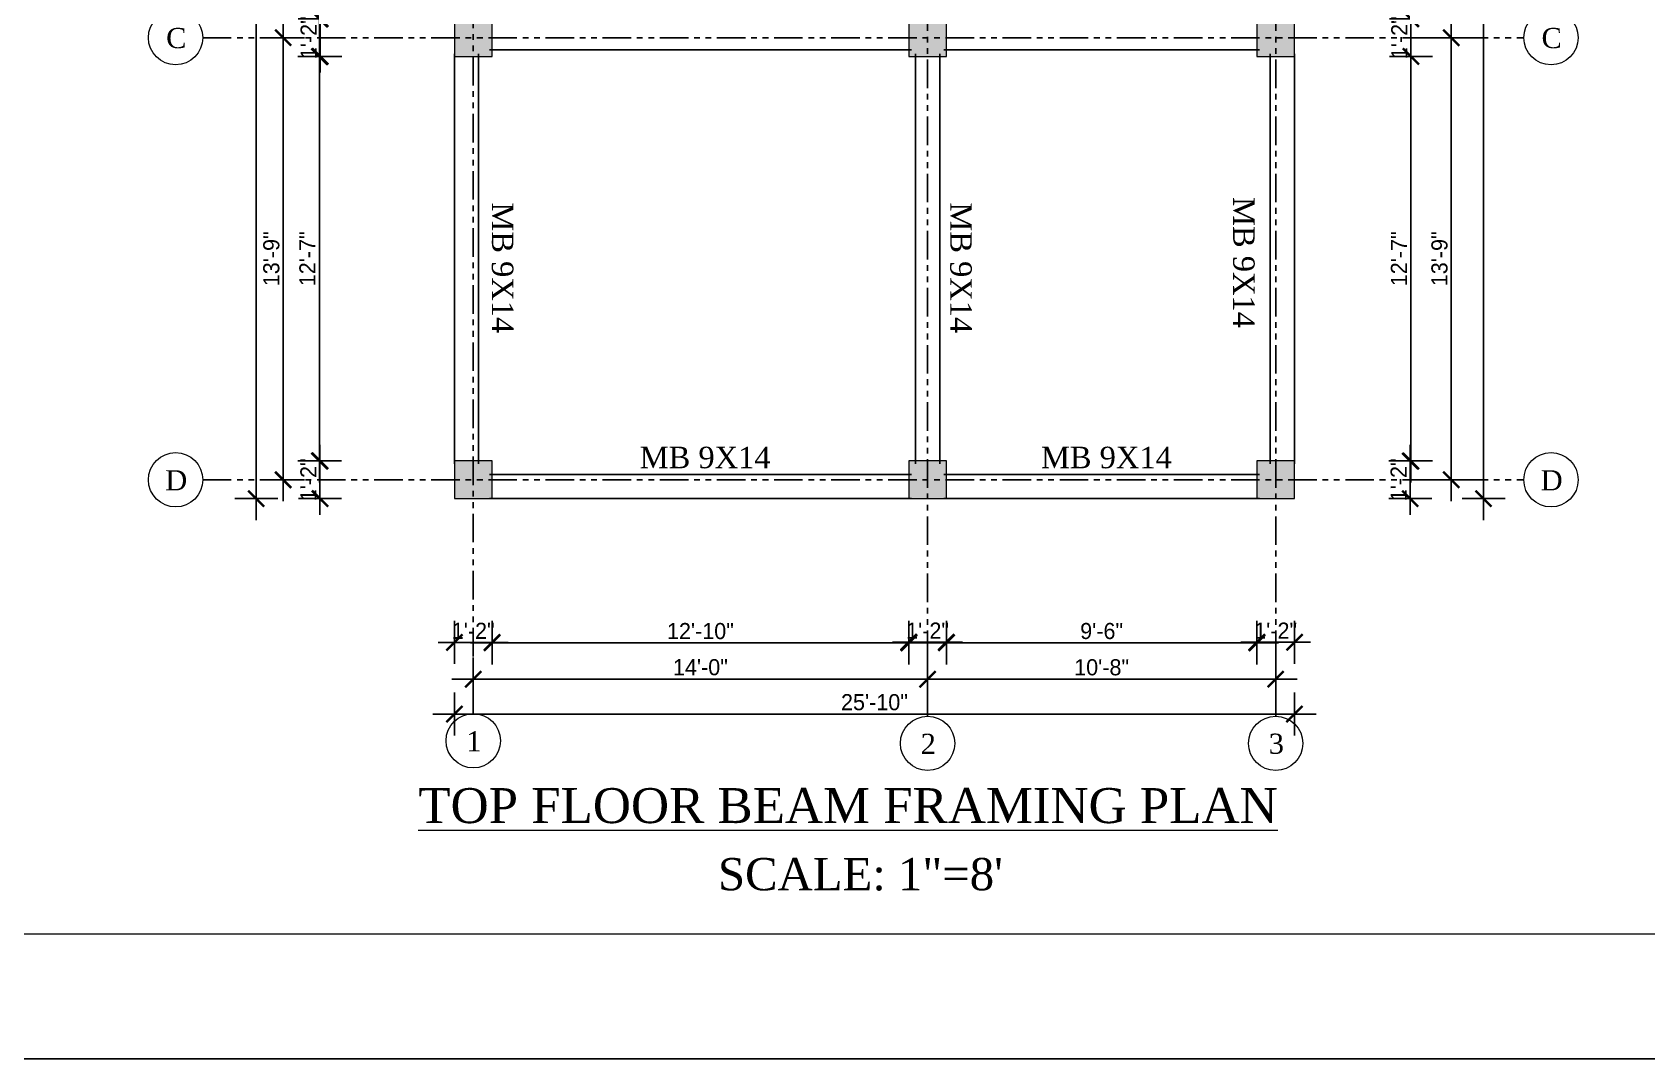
# Model space of a CAD drawing. Header units: inches. Extents: x -2812 to 9774, y -15726 to -746.
# Drawn here: x -2181 to -1580, y -9527 to -9146 of the extents above; entities that cross this region are included whole.
import ezdxf

# ---------------------------------------------------------------- set-up
doc = ezdxf.new("R2010")
doc.units = ezdxf.units.IN
doc.header["$LTSCALE"] = 17
doc.header["$MEASUREMENT"] = 0
doc.linetypes.add('PHANTOM2', pattern=[1.25, 0.625, -0.125, 0.125, -0.125, 0.125, -0.125])
for name, color, linetype, lineweight in [('15 TEXT', 7, 'Continuous', 15), ('25 BOT BAR', 12, 'Continuous', 25), ('column', 20, 'Continuous', 15), ('DOOR & WIN', 1, 'Continuous', 25), ('ELE1', 3, 'Continuous', 9), ('OUTLINE', 1, 'Continuous', 25), ('Profile ele', 4, 'Continuous', 25), ('TEXT', 231, 'Continuous', 20)]:
    doc.layers.add(name, color=color, linetype=linetype, lineweight=lineweight)
doc.layers.add('WINDOW', color=5, linetype='Continuous')
doc.styles.add('ARCHITECTURE', font='stylu.ttf')
doc.styles.add('ARIAL', font='arial.ttf')
doc.dimstyles.new('8 SCALE', dxfattribs={"dimscale": 0, "dimtxt": 6, "dimasz": 6, "dimexe": 8, "dimexo": 8, "dimgap": 1.25, "dimtad": 1, "dimdec": 0, "dimzin": 3, "dimdsep": 46, "dimlunit": 4, "dimtxsty": 'ARCHITECTURE', "dimblk": 'ARCHTICK', "dimcen": 8, "dimdle": 8, "dimclrd": 5, "dimclre": 5, "dimclrt": 7, "dimadec": 0, "dimazin": 0, "dimtfac": 0.75, "dimtdec": 0, "dimtix": 1, "dimtmove": 2, "dimatfit": 3, "dimldrblk": 'ARCHTICK', "dimfxl": 8, "dimfxlon": 1, "dimtolj": 1, "dimtzin": 0, "dimlwd": -1, "dimlwe": -1, "dimarcsym": 0})

# ---------------------------------------------------------------- blocks, each defined once
blk = doc.blocks.new('_ArchTick')
at = {"color": 0, "linetype": 'ByBlock', "const_width": 0.15}
blk.add_lwpolyline([(-0.5, -0.5), (0.5, 0.5)], dxfattribs=at)
blk = doc.blocks.new('*D1539')
at = {"layer": 'Defpoints', "color": 0, "transparency": 16777216}
for p in [(9725.41, -9181.81), (9725.41, -9332.32), (9768.71, -9332.32)]:
    blk.add_point(p, dxfattribs=at)
at = {"layer": 'OUTLINE', "color": 5, "transparency": 16777216}
for p, q in [((9768.71, -9173.81), (9768.71, -9340.32)), ((9760.71, -9181.81), (9776.71, -9181.81)), ((9760.71, -9332.32), (9776.71, -9332.32))]:
    blk.add_line(p, q, dxfattribs=at)
at = {"layer": 'OUTLINE', "color": 5, "transparency": 16777216, "xscale": 6, "yscale": 6, "zscale": 6}
for p, rotation in [((9768.71, -9181.81), 90), ((9768.71, -9332.32), 270)]:
    blk.add_blockref('_ArchTick', p, dxfattribs=dict(at, rotation=rotation))
at = {"layer": 'OUTLINE', "color": 7, "transparency": 16777216, "insert": (9764.25, -9257.07), "char_height": 6, "attachment_point": 5, "rotation": 90, "style": 'ARCHITECTURE'}
blk.add_mtext('\\A1;12\'-7"', dxfattribs=at)
blk = doc.blocks.new('*D1540')
at = {"layer": 'Defpoints', "color": 0, "transparency": 16777216}
for p in [(9725.41, -9332.32), (9725.41, -9346.32), (9768.45, -9346.32)]:
    blk.add_point(p, dxfattribs=at)
at = {"layer": 'OUTLINE', "color": 5, "transparency": 16777216}
for p, q in [((9768.45, -9332.32), (9768.45, -9326.32)), ((9760.45, -9332.32), (9776.45, -9332.32)), ((9768.45, -9332.32), (9768.45, -9346.32)), ((9760.45, -9346.32), (9776.45, -9346.32)), ((9768.45, -9346.32), (9768.45, -9352.32))]:
    blk.add_line(p, q, dxfattribs=at)
at = {"layer": 'OUTLINE', "color": 5, "transparency": 16777216, "xscale": 6, "yscale": 6, "zscale": 6}
for p, rotation in [((9768.45, -9332.32), 270), ((9768.45, -9346.32), 90)]:
    blk.add_blockref('_ArchTick', p, dxfattribs=dict(at, rotation=rotation))
at = {"layer": 'OUTLINE', "color": 7, "transparency": 16777216, "insert": (9764.14, -9339.32), "char_height": 6, "attachment_point": 5, "rotation": 90, "style": 'ARCHITECTURE'}
blk.add_mtext('\\A1;1\'-2"', dxfattribs=at)
blk = doc.blocks.new('*D1542')
at = {"layer": 'Defpoints', "color": 0, "transparency": 16777216}
for p in [(9724.41, -9046.32), (9724.41, -9174.81), (9783.72, -9174.81)]:
    blk.add_point(p, dxfattribs=at)
at = {"layer": 'OUTLINE', "color": 5, "transparency": 16777216}
for p, q in [((9783.72, -9038.32), (9783.72, -9182.81)), ((9775.72, -9046.32), (9791.72, -9046.32)), ((9775.72, -9174.81), (9791.72, -9174.81))]:
    blk.add_line(p, q, dxfattribs=at)
at = {"layer": 'OUTLINE', "color": 5, "transparency": 16777216, "xscale": 6, "yscale": 6, "zscale": 6}
for p, rotation in [((9783.72, -9046.32), 90), ((9783.72, -9174.81), 270)]:
    blk.add_blockref('_ArchTick', p, dxfattribs=dict(at, rotation=rotation))
at = {"layer": 'OUTLINE', "color": 7, "transparency": 16777216, "insert": (9779.35, -9110.57), "char_height": 6, "attachment_point": 5, "rotation": 90, "style": 'ARCHITECTURE'}
blk.add_mtext('\\A1;10\'-8"', dxfattribs=at)
blk = doc.blocks.new('*D1543')
at = {"layer": 'Defpoints', "color": 0, "transparency": 16777216}
for p in [(9724.41, -9174.81), (9724.41, -9339.32), (9783.72, -9339.32)]:
    blk.add_point(p, dxfattribs=at)
at = {"layer": 'OUTLINE', "color": 5, "transparency": 16777216}
for p, q in [((9783.72, -9166.81), (9783.72, -9347.32)), ((9775.72, -9174.81), (9791.72, -9174.81)), ((9775.72, -9339.32), (9791.72, -9339.32))]:
    blk.add_line(p, q, dxfattribs=at)
at = {"layer": 'OUTLINE', "color": 5, "transparency": 16777216, "xscale": 6, "yscale": 6, "zscale": 6}
for p, rotation in [((9783.72, -9174.81), 90), ((9783.72, -9339.32), 270)]:
    blk.add_blockref('_ArchTick', p, dxfattribs=dict(at, rotation=rotation))
at = {"layer": 'OUTLINE', "color": 7, "transparency": 16777216, "insert": (9779.36, -9257.07), "char_height": 6, "attachment_point": 5, "rotation": 90, "style": 'ARCHITECTURE'}
blk.add_mtext('\\A1;13\'-9"', dxfattribs=at)
blk = doc.blocks.new('*D1544')
at = {"layer": 'Defpoints', "color": 0, "transparency": 16777216}
for p in [(9725.41, -8884.32), (9795.72, -8884.32), (9725.41, -9346.32)]:
    blk.add_point(p, dxfattribs=at)
at = {"layer": 'OUTLINE', "color": 5, "transparency": 16777216}
for p, q in [((9795.72, -9354.32), (9795.72, -8876.32)), ((9787.72, -8884.32), (9803.72, -8884.32)), ((9787.72, -9346.32), (9803.72, -9346.32))]:
    blk.add_line(p, q, dxfattribs=at)
at = {"layer": 'OUTLINE', "color": 5, "transparency": 16777216, "xscale": 6, "yscale": 6, "zscale": 6}
for p, rotation in [((9795.72, -8884.32), 90), ((9795.72, -9346.32), 270)]:
    blk.add_blockref('_ArchTick', p, dxfattribs=dict(at, rotation=rotation))
at = {"layer": 'OUTLINE', "color": 7, "transparency": 16777216, "insert": (9791.34, -9115.32), "char_height": 6, "attachment_point": 5, "rotation": 90, "style": 'ARCHITECTURE'}
blk.add_mtext('\\A1;38\'-4"', dxfattribs=at)
blk = doc.blocks.new('*D1545')
at = {"layer": 'Defpoints', "color": 0, "transparency": 16777216}
for p in [(9595.94, -9346.32), (9711.41, -9346.32), (9711.41, -9399.99)]:
    blk.add_point(p, dxfattribs=at)
at = {"layer": 'OUTLINE', "color": 5, "transparency": 16777216}
for p, q in [((9595.94, -9391.99), (9595.94, -9407.99)), ((9711.41, -9391.99), (9711.41, -9407.99)), ((9587.94, -9399.99), (9719.41, -9399.99))]:
    blk.add_line(p, q, dxfattribs=at)
at = {"layer": 'OUTLINE', "color": 5, "transparency": 16777216, "xscale": 6, "yscale": 6, "zscale": 6, "rotation": 180}
blk.add_blockref('_ArchTick', (9595.94, -9399.99), dxfattribs=at)
at = {"layer": 'OUTLINE', "color": 5, "transparency": 16777216, "xscale": 6, "yscale": 6, "zscale": 6}
blk.add_blockref('_ArchTick', (9711.41, -9399.99), dxfattribs=at)
at = {"layer": 'OUTLINE', "color": 7, "transparency": 16777216, "insert": (9653.68, -9395.62), "char_height": 6, "attachment_point": 5, "style": 'ARCHITECTURE'}
blk.add_mtext('\\A1;9\'-6"', dxfattribs=at)
blk = doc.blocks.new('*D1546')
at = {"layer": 'Defpoints', "color": 0, "transparency": 16777216}
for p in [(9711.41, -9346.32), (9725.41, -9346.32), (9725.41, -9399.76)]:
    blk.add_point(p, dxfattribs=at)
at = {"layer": 'OUTLINE', "color": 5, "transparency": 16777216}
for p, q in [((9711.41, -9391.76), (9711.41, -9407.76)), ((9725.41, -9391.76), (9725.41, -9407.76)), ((9711.41, -9399.76), (9705.41, -9399.76)), ((9711.41, -9399.76), (9725.41, -9399.76)), ((9725.41, -9399.76), (9731.41, -9399.76))]:
    blk.add_line(p, q, dxfattribs=at)
at = {"layer": 'OUTLINE', "color": 5, "transparency": 16777216, "xscale": 6, "yscale": 6, "zscale": 6}
blk.add_blockref('_ArchTick', (9711.41, -9399.76), dxfattribs=at)
at = {"layer": 'OUTLINE', "color": 5, "transparency": 16777216, "xscale": 6, "yscale": 6, "zscale": 6, "rotation": 180}
blk.add_blockref('_ArchTick', (9725.41, -9399.76), dxfattribs=at)
at = {"layer": 'OUTLINE', "color": 7, "transparency": 16777216, "insert": (9718.41, -9395.45), "char_height": 6, "attachment_point": 5, "style": 'ARCHITECTURE'}
blk.add_mtext('\\A1;1\'-2"', dxfattribs=at)
blk = doc.blocks.new('*D1547')
at = {"layer": 'Defpoints', "color": 0, "transparency": 16777216}
for p in [(9419.94, -9345.32), (9588.94, -9345.32), (9588.94, -9413.5)]:
    blk.add_point(p, dxfattribs=at)
at = {"layer": 'OUTLINE', "color": 5, "transparency": 16777216}
for p, q in [((9419.94, -9405.5), (9419.94, -9421.5)), ((9588.94, -9405.5), (9588.94, -9421.5)), ((9411.94, -9413.5), (9596.94, -9413.5))]:
    blk.add_line(p, q, dxfattribs=at)
at = {"layer": 'OUTLINE', "color": 5, "transparency": 16777216, "xscale": 6, "yscale": 6, "zscale": 6, "rotation": 180}
blk.add_blockref('_ArchTick', (9419.94, -9413.5), dxfattribs=at)
at = {"layer": 'OUTLINE', "color": 5, "transparency": 16777216, "xscale": 6, "yscale": 6, "zscale": 6}
blk.add_blockref('_ArchTick', (9588.94, -9413.5), dxfattribs=at)
at = {"layer": 'OUTLINE', "color": 7, "transparency": 16777216, "insert": (9504.44, -9409.09), "char_height": 6, "attachment_point": 5, "style": 'ARCHITECTURE'}
blk.add_mtext('\\A1;14\'-0"', dxfattribs=at)
blk = doc.blocks.new('*D1548')
at = {"layer": 'Defpoints', "color": 0, "transparency": 16777216}
for p in [(9588.94, -9345.32), (9718.41, -9345.32), (9718.41, -9413.5)]:
    blk.add_point(p, dxfattribs=at)
at = {"layer": 'OUTLINE', "color": 5, "transparency": 16777216}
for p, q in [((9588.94, -9405.5), (9588.94, -9421.5)), ((9718.41, -9405.5), (9718.41, -9421.5)), ((9580.94, -9413.5), (9726.41, -9413.5))]:
    blk.add_line(p, q, dxfattribs=at)
at = {"layer": 'OUTLINE', "color": 5, "transparency": 16777216, "xscale": 6, "yscale": 6, "zscale": 6, "rotation": 180}
blk.add_blockref('_ArchTick', (9588.94, -9413.5), dxfattribs=at)
at = {"layer": 'OUTLINE', "color": 5, "transparency": 16777216, "xscale": 6, "yscale": 6, "zscale": 6}
blk.add_blockref('_ArchTick', (9718.41, -9413.5), dxfattribs=at)
at = {"layer": 'OUTLINE', "color": 7, "transparency": 16777216, "insert": (9653.68, -9409.12), "char_height": 6, "attachment_point": 5, "style": 'ARCHITECTURE'}
blk.add_mtext('\\A1;10\'-8"', dxfattribs=at)
blk = doc.blocks.new('*D1549')
at = {"layer": 'Defpoints', "color": 0, "transparency": 16777216}
for p in [(9412.94, -9346.32), (9725.41, -9346.32), (9725.41, -9426.5)]:
    blk.add_point(p, dxfattribs=at)
at = {"layer": 'OUTLINE', "color": 5, "transparency": 16777216}
for p, q in [((9412.94, -9418.5), (9412.94, -9434.5)), ((9725.41, -9418.5), (9725.41, -9434.5)), ((9404.94, -9426.5), (9733.41, -9426.5))]:
    blk.add_line(p, q, dxfattribs=at)
at = {"layer": 'OUTLINE', "color": 5, "transparency": 16777216, "xscale": 6, "yscale": 6, "zscale": 6, "rotation": 180}
blk.add_blockref('_ArchTick', (9412.94, -9426.5), dxfattribs=at)
at = {"layer": 'OUTLINE', "color": 5, "transparency": 16777216, "xscale": 6, "yscale": 6, "zscale": 6}
blk.add_blockref('_ArchTick', (9725.41, -9426.5), dxfattribs=at)
at = {"layer": 'OUTLINE', "color": 7, "transparency": 16777216, "insert": (9569.18, -9422.1), "char_height": 6, "attachment_point": 5, "style": 'ARCHITECTURE'}
blk.add_mtext('\\A1;25\'-10"', dxfattribs=at)
blk = doc.blocks.new('*D1550')
at = {"layer": 'Defpoints', "color": 0, "transparency": 16777216}
for p in [(9725.41, -9053.32), (9768.7, -9053.32), (9725.41, -9167.81)]:
    blk.add_point(p, dxfattribs=at)
at = {"layer": 'OUTLINE', "color": 5, "transparency": 16777216}
for p, q in [((9768.7, -9175.81), (9768.7, -9045.32)), ((9760.7, -9053.32), (9776.7, -9053.32)), ((9760.7, -9167.81), (9776.7, -9167.81))]:
    blk.add_line(p, q, dxfattribs=at)
at = {"layer": 'OUTLINE', "color": 5, "transparency": 16777216, "xscale": 6, "yscale": 6, "zscale": 6}
for p, rotation in [((9768.7, -9053.32), 90), ((9768.7, -9167.81), 270)]:
    blk.add_blockref('_ArchTick', p, dxfattribs=dict(at, rotation=rotation))
at = {"layer": 'OUTLINE', "color": 7, "transparency": 16777216, "insert": (9764.34, -9110.57), "char_height": 6, "attachment_point": 5, "rotation": 90, "style": 'ARCHITECTURE'}
blk.add_mtext('\\A1;9\'-6"', dxfattribs=at)
blk = doc.blocks.new('*D1551')
at = {"layer": 'Defpoints', "color": 0, "transparency": 16777216}
for p in [(9362.94, -9332.32), (9412.94, -9332.32), (9412.94, -9346.32)]:
    blk.add_point(p, dxfattribs=at)
at = {"layer": 'OUTLINE', "color": 5, "transparency": 16777216}
for p, q in [((9362.94, -9332.32), (9362.94, -9326.32)), ((9370.94, -9332.32), (9354.94, -9332.32)), ((9362.94, -9346.32), (9362.94, -9332.32)), ((9370.94, -9346.32), (9354.94, -9346.32)), ((9362.94, -9346.32), (9362.94, -9352.32))]:
    blk.add_line(p, q, dxfattribs=at)
at = {"layer": 'OUTLINE', "color": 5, "transparency": 16777216, "xscale": 6, "yscale": 6, "zscale": 6}
for p, rotation in [((9362.94, -9332.32), 270), ((9362.94, -9346.32), 90)]:
    blk.add_blockref('_ArchTick', p, dxfattribs=dict(at, rotation=rotation))
at = {"layer": 'OUTLINE', "color": 7, "transparency": 16777216, "insert": (9358.63, -9339.32), "char_height": 6, "attachment_point": 5, "rotation": 90, "style": 'ARCHITECTURE'}
blk.add_mtext('\\A1;1\'-2"', dxfattribs=at)
blk = doc.blocks.new('*D1555')
at = {"layer": 'Defpoints', "color": 0, "transparency": 16777216}
for p in [(9412.94, -9053.32), (9362.73, -9167.81), (9412.94, -9167.81)]:
    blk.add_point(p, dxfattribs=at)
at = {"layer": 'OUTLINE', "color": 5, "transparency": 16777216}
for p, q in [((9362.73, -9045.32), (9362.73, -9175.81)), ((9370.73, -9053.32), (9354.73, -9053.32)), ((9370.73, -9167.81), (9354.73, -9167.81))]:
    blk.add_line(p, q, dxfattribs=at)
at = {"layer": 'OUTLINE', "color": 5, "transparency": 16777216, "xscale": 6, "yscale": 6, "zscale": 6}
for p, rotation in [((9362.73, -9053.32), 90), ((9362.73, -9167.81), 270)]:
    blk.add_blockref('_ArchTick', p, dxfattribs=dict(at, rotation=rotation))
at = {"layer": 'OUTLINE', "color": 7, "transparency": 16777216, "insert": (9358.37, -9110.57), "char_height": 6, "attachment_point": 5, "rotation": 90, "style": 'ARCHITECTURE'}
blk.add_mtext('\\A1;9\'-6"', dxfattribs=at)
blk = doc.blocks.new('*D1556')
at = {"layer": 'Defpoints', "color": 0, "transparency": 16777216}
for p in [(9412.94, -9167.81), (9363.02, -9181.81), (9412.94, -9181.81)]:
    blk.add_point(p, dxfattribs=at)
at = {"layer": 'OUTLINE', "color": 5, "transparency": 16777216}
for p, q in [((9363.02, -9167.81), (9363.02, -9161.81)), ((9371.02, -9167.81), (9355.02, -9167.81)), ((9363.02, -9167.81), (9363.02, -9181.81)), ((9371.02, -9181.81), (9355.02, -9181.81)), ((9363.02, -9181.81), (9363.02, -9187.81))]:
    blk.add_line(p, q, dxfattribs=at)
at = {"layer": 'OUTLINE', "color": 5, "transparency": 16777216, "xscale": 6, "yscale": 6, "zscale": 6}
for p, rotation in [((9363.02, -9167.81), 270), ((9363.02, -9181.81), 90)]:
    blk.add_blockref('_ArchTick', p, dxfattribs=dict(at, rotation=rotation))
at = {"layer": 'OUTLINE', "color": 7, "transparency": 16777216, "insert": (9358.71, -9174.81), "char_height": 6, "attachment_point": 5, "rotation": 90, "style": 'ARCHITECTURE'}
blk.add_mtext('\\A1;1\'-2"', dxfattribs=at)
blk = doc.blocks.new('*D1557')
at = {"layer": 'Defpoints', "color": 0, "transparency": 16777216}
for p in [(9412.94, -9181.81), (9362.73, -9332.32), (9412.94, -9332.32)]:
    blk.add_point(p, dxfattribs=at)
at = {"layer": 'OUTLINE', "color": 5, "transparency": 16777216}
for p, q in [((9362.73, -9173.81), (9362.73, -9340.32)), ((9370.73, -9181.81), (9354.73, -9181.81)), ((9370.73, -9332.32), (9354.73, -9332.32))]:
    blk.add_line(p, q, dxfattribs=at)
at = {"layer": 'OUTLINE', "color": 5, "transparency": 16777216, "xscale": 6, "yscale": 6, "zscale": 6}
for p, rotation in [((9362.73, -9181.81), 90), ((9362.73, -9332.32), 270)]:
    blk.add_blockref('_ArchTick', p, dxfattribs=dict(at, rotation=rotation))
at = {"layer": 'OUTLINE', "color": 7, "transparency": 16777216, "insert": (9358.26, -9257.07), "char_height": 6, "attachment_point": 5, "rotation": 90, "style": 'ARCHITECTURE'}
blk.add_mtext('\\A1;12\'-7"', dxfattribs=at)
blk = doc.blocks.new('*D1559')
at = {"layer": 'Defpoints', "color": 0, "transparency": 16777216}
for p in [(9413.94, -9046.32), (9349.22, -9174.81), (9413.94, -9174.81)]:
    blk.add_point(p, dxfattribs=at)
at = {"layer": 'OUTLINE', "color": 5, "transparency": 16777216}
for p, q in [((9349.22, -9038.32), (9349.22, -9182.81)), ((9357.22, -9046.32), (9341.22, -9046.32)), ((9357.22, -9174.81), (9341.22, -9174.81))]:
    blk.add_line(p, q, dxfattribs=at)
at = {"layer": 'OUTLINE', "color": 5, "transparency": 16777216, "xscale": 6, "yscale": 6, "zscale": 6}
for p, rotation in [((9349.22, -9046.32), 90), ((9349.22, -9174.81), 270)]:
    blk.add_blockref('_ArchTick', p, dxfattribs=dict(at, rotation=rotation))
at = {"layer": 'OUTLINE', "color": 7, "transparency": 16777216, "insert": (9344.85, -9110.57), "char_height": 6, "attachment_point": 5, "rotation": 90, "style": 'ARCHITECTURE'}
blk.add_mtext('\\A1;10\'-8"', dxfattribs=at)
blk = doc.blocks.new('*D1560')
at = {"layer": 'Defpoints', "color": 0, "transparency": 16777216}
for p in [(9413.94, -9174.81), (9349.22, -9339.32), (9413.94, -9339.32)]:
    blk.add_point(p, dxfattribs=at)
at = {"layer": 'OUTLINE', "color": 5, "transparency": 16777216}
for p, q in [((9349.22, -9166.81), (9349.22, -9347.32)), ((9357.22, -9174.81), (9341.22, -9174.81)), ((9357.22, -9339.32), (9341.22, -9339.32))]:
    blk.add_line(p, q, dxfattribs=at)
at = {"layer": 'OUTLINE', "color": 5, "transparency": 16777216, "xscale": 6, "yscale": 6, "zscale": 6}
for p, rotation in [((9349.22, -9174.81), 90), ((9349.22, -9339.32), 270)]:
    blk.add_blockref('_ArchTick', p, dxfattribs=dict(at, rotation=rotation))
at = {"layer": 'OUTLINE', "color": 7, "transparency": 16777216, "insert": (9344.86, -9257.07), "char_height": 6, "attachment_point": 5, "rotation": 90, "style": 'ARCHITECTURE'}
blk.add_mtext('\\A1;13\'-9"', dxfattribs=at)
blk = doc.blocks.new('*D1561')
at = {"layer": 'Defpoints', "color": 0, "transparency": 16777216}
for p in [(9339.22, -8884.32), (9412.94, -8884.32), (9412.94, -9346.32)]:
    blk.add_point(p, dxfattribs=at)
at = {"layer": 'OUTLINE', "color": 5, "transparency": 16777216}
for p, q in [((9339.22, -9354.32), (9339.22, -8876.32)), ((9347.22, -8884.32), (9331.22, -8884.32)), ((9347.22, -9346.32), (9331.22, -9346.32))]:
    blk.add_line(p, q, dxfattribs=at)
at = {"layer": 'OUTLINE', "color": 5, "transparency": 16777216, "xscale": 6, "yscale": 6, "zscale": 6}
for p, rotation in [((9339.22, -8884.32), 90), ((9339.22, -9346.32), 270)]:
    blk.add_blockref('_ArchTick', p, dxfattribs=dict(at, rotation=rotation))
at = {"layer": 'OUTLINE', "color": 7, "transparency": 16777216, "insert": (9334.84, -9115.32), "char_height": 6, "attachment_point": 5, "rotation": 90, "style": 'ARCHITECTURE'}
blk.add_mtext('\\A1;38\'-4"', dxfattribs=at)
blk = doc.blocks.new('*D1562')
at = {"layer": 'Defpoints', "color": 0, "transparency": 16777216}
for p in [(9581.94, -9346.32), (9595.94, -9346.32), (9595.94, -9399.76)]:
    blk.add_point(p, dxfattribs=at)
at = {"layer": 'OUTLINE', "color": 5, "transparency": 16777216}
for p, q in [((9581.94, -9391.76), (9581.94, -9407.76)), ((9595.94, -9391.76), (9595.94, -9407.76)), ((9581.94, -9399.76), (9575.94, -9399.76)), ((9581.94, -9399.76), (9595.94, -9399.76)), ((9595.94, -9399.76), (9601.94, -9399.76))]:
    blk.add_line(p, q, dxfattribs=at)
at = {"layer": 'OUTLINE', "color": 5, "transparency": 16777216, "xscale": 6, "yscale": 6, "zscale": 6}
blk.add_blockref('_ArchTick', (9581.94, -9399.76), dxfattribs=at)
at = {"layer": 'OUTLINE', "color": 5, "transparency": 16777216, "xscale": 6, "yscale": 6, "zscale": 6, "rotation": 180}
blk.add_blockref('_ArchTick', (9595.94, -9399.76), dxfattribs=at)
at = {"layer": 'OUTLINE', "color": 7, "transparency": 16777216, "insert": (9588.94, -9395.45), "char_height": 6, "attachment_point": 5, "style": 'ARCHITECTURE'}
blk.add_mtext('\\A1;1\'-2"', dxfattribs=at)
blk = doc.blocks.new('*D1563')
at = {"layer": 'Defpoints', "color": 0, "transparency": 16777216}
for p in [(9426.94, -9346.32), (9581.94, -9346.32), (9426.94, -9400)]:
    blk.add_point(p, dxfattribs=at)
at = {"layer": 'OUTLINE', "color": 5, "transparency": 16777216}
for p, q in [((9426.94, -9392), (9426.94, -9408)), ((9581.94, -9392), (9581.94, -9408)), ((9589.94, -9400), (9418.94, -9400))]:
    blk.add_line(p, q, dxfattribs=at)
at = {"layer": 'OUTLINE', "color": 5, "transparency": 16777216, "xscale": 6, "yscale": 6, "zscale": 6, "rotation": 180}
blk.add_blockref('_ArchTick', (9426.94, -9400), dxfattribs=at)
at = {"layer": 'OUTLINE', "color": 5, "transparency": 16777216, "xscale": 6, "yscale": 6, "zscale": 6}
blk.add_blockref('_ArchTick', (9581.94, -9400), dxfattribs=at)
at = {"layer": 'OUTLINE', "color": 7, "transparency": 16777216, "insert": (9504.44, -9395.64), "char_height": 6, "attachment_point": 5, "style": 'ARCHITECTURE'}
blk.add_mtext('\\A1;12\'-10"', dxfattribs=at)
blk = doc.blocks.new('*D1564')
at = {"layer": 'Defpoints', "color": 0, "transparency": 16777216}
for p in [(9412.94, -9346.32), (9426.94, -9346.32), (9412.94, -9399.82)]:
    blk.add_point(p, dxfattribs=at)
at = {"layer": 'OUTLINE', "color": 5, "transparency": 16777216}
for p, q in [((9412.94, -9391.82), (9412.94, -9407.82)), ((9426.94, -9391.82), (9426.94, -9407.82)), ((9412.94, -9399.82), (9406.94, -9399.82)), ((9426.94, -9399.82), (9412.94, -9399.82)), ((9426.94, -9399.82), (9432.94, -9399.82))]:
    blk.add_line(p, q, dxfattribs=at)
at = {"layer": 'OUTLINE', "color": 5, "transparency": 16777216, "xscale": 6, "yscale": 6, "zscale": 6}
blk.add_blockref('_ArchTick', (9412.94, -9399.82), dxfattribs=at)
at = {"layer": 'OUTLINE', "color": 5, "transparency": 16777216, "xscale": 6, "yscale": 6, "zscale": 6, "rotation": 180}
blk.add_blockref('_ArchTick', (9426.94, -9399.82), dxfattribs=at)
at = {"layer": 'OUTLINE', "color": 7, "transparency": 16777216, "insert": (9419.94, -9395.51), "char_height": 6, "attachment_point": 5, "style": 'ARCHITECTURE'}
blk.add_mtext('\\A1;1\'-2"', dxfattribs=at)
blk = doc.blocks.new('*D1565')
at = {"layer": 'Defpoints', "color": 0, "transparency": 16777216}
for p in [(9725.41, -9167.81), (9725.41, -9181.81), (9768.71, -9181.81)]:
    blk.add_point(p, dxfattribs=at)
at = {"layer": 'OUTLINE', "color": 5, "transparency": 16777216}
for p, q in [((9768.71, -9167.81), (9768.71, -9161.81)), ((9760.71, -9167.81), (9776.71, -9167.81)), ((9768.71, -9167.81), (9768.71, -9181.81)), ((9760.71, -9181.81), (9776.71, -9181.81)), ((9768.71, -9181.81), (9768.71, -9187.81))]:
    blk.add_line(p, q, dxfattribs=at)
at = {"layer": 'OUTLINE', "color": 5, "transparency": 16777216, "xscale": 6, "yscale": 6, "zscale": 6}
for p, rotation in [((9768.71, -9167.81), 270), ((9768.71, -9181.81), 90)]:
    blk.add_blockref('_ArchTick', p, dxfattribs=dict(at, rotation=rotation))
at = {"layer": 'OUTLINE', "color": 7, "transparency": 16777216, "insert": (9764.4, -9174.81), "char_height": 6, "attachment_point": 5, "rotation": 90, "style": 'ARCHITECTURE'}
blk.add_mtext('\\A1;1\'-2"', dxfattribs=at)
blk = doc.blocks.new('B4')
at = {"layer": 'column'}
h = blk.add_hatch(color=256, dxfattribs=at)
h.dxf.hatch_style = 1
h.paths.add_polyline_path([(9426.94, -9167.81), (9412.94, -9167.81), (9412.94, -9181.81), (9426.94, -9181.81)])
h = blk.add_hatch(color=256, dxfattribs=at)
h.dxf.hatch_style = 1
h.paths.add_polyline_path([(9595.94, -9167.81), (9581.94, -9167.81), (9581.94, -9181.81), (9595.94, -9181.81)])
h = blk.add_hatch(color=256, dxfattribs=at)
h.dxf.hatch_style = 1
h.paths.add_polyline_path([(9725.41, -9167.81), (9711.41, -9167.81), (9711.41, -9181.81), (9725.41, -9181.81)])
h = blk.add_hatch(color=256, dxfattribs=at)
h.dxf.hatch_style = 1
h.paths.add_polyline_path([(9426.94, -9332.32), (9412.94, -9332.32), (9412.94, -9346.32), (9426.94, -9346.32)])
h = blk.add_hatch(color=256, dxfattribs=at)
h.dxf.hatch_style = 1
h.paths.add_polyline_path([(9595.94, -9332.32), (9581.94, -9332.32), (9581.94, -9346.32), (9595.94, -9346.32)])
h = blk.add_hatch(color=256, dxfattribs=at)
h.dxf.hatch_style = 1
h.paths.add_polyline_path([(9725.41, -9332.32), (9711.41, -9332.32), (9711.41, -9346.32), (9725.41, -9346.32)])
for points in [[(9412.94, -9181.81), (9426.94, -9181.81), (9426.94, -9167.81), (9412.94, -9167.81)], [(9581.94, -9181.81), (9595.94, -9181.81), (9595.94, -9167.81), (9581.94, -9167.81)], [(9711.41, -9181.81), (9725.41, -9181.81), (9725.41, -9167.81), (9711.41, -9167.81)], [(9412.94, -9346.32), (9426.94, -9346.32), (9426.94, -9332.32), (9412.94, -9332.32)], [(9581.94, -9346.32), (9595.94, -9346.32), (9595.94, -9332.32), (9581.94, -9332.32)], [(9711.41, -9346.32), (9725.41, -9346.32), (9725.41, -9332.32), (9711.41, -9332.32)]]:
    blk.add_lwpolyline(points, close=True, dxfattribs=at)
at = {"layer": 'DOOR & WIN', "color": 6, "linetype": 'PHANTOM2'}
for p, q in [((9419.94, -9426.32), (9419.94, -8816.32)), ((9588.94, -9427.3), (9588.94, -8816.32)), ((9718.41, -9427.3), (9718.41, -8816.32)), ((9319.33, -9174.81), (9810.72, -9174.81)), ((9319.33, -9339.32), (9810.72, -9339.32))]:
    blk.add_line(p, q, dxfattribs=at)
at = {"layer": 'Profile ele'}
for p, q in [((9412.94, -9180.81), (9412.94, -9333.32)), ((9421.94, -9180.81), (9421.94, -9219.32)), ((9425.94, -9179.31), (9537.94, -9179.31)), ((9537.94, -9179.31), (9582.94, -9179.31)), ((9584.44, -9180.81), (9584.44, -9333.32)), ((9593.44, -9180.81), (9593.44, -9333.32)), ((9594.94, -9179.31), (9712.41, -9179.31)), ((9716.41, -9333.32), (9716.41, -9180.81)), ((9725.41, -9333.32), (9725.41, -9180.81)), ((9421.94, -9219.32), (9421.94, -9333.32)), ((9425.94, -9337.32), (9537.94, -9337.32)), ((9537.94, -9337.32), (9582.94, -9337.32)), ((9594.94, -9337.32), (9712.41, -9337.32)), ((9425.94, -9346.32), (9582.94, -9346.32)), ((9594.94, -9346.32), (9685.41, -9346.32)), ((9685.41, -9346.32), (9712.41, -9346.32))]:
    blk.add_line(p, q, dxfattribs=at)
at = {"layer": 'WINDOW', "linetype": 'Continuous', "lineweight": 5, "ltscale": 0.5}
for centre in [(9309.23, -9174.81), (9820.82, -9174.81), (9309.23, -9339.32), (9820.82, -9339.32), (9419.94, -9436.43), (9588.94, -9437.4), (9718.41, -9437.4)]:
    blk.add_circle(centre, 10.1, dxfattribs=at)
at = {"layer": '15 TEXT', "color": 3, "lineweight": 60, "char_height": 8, "width": 383.5653, "attachment_point": 7, "rotation": 270, "style": 'ARIAL'}
for insert in [(9702.48, -9234.14), (9426.76, -9236.11), (9597.26, -9236.11)]:
    blk.add_mtext('{\\fTimes New Roman|b0|i0|c0|p18;MB 9X14}', dxfattribs=dict(at, insert=insert))
at = {"layer": '15 TEXT', "color": 3, "lineweight": 60, "char_height": 8, "width": 383.5653, "attachment_point": 7, "style": 'ARIAL'}
for insert in [(9481.87, -9335.12), (9631.11, -9335.12)]:
    blk.add_mtext('{\\fTimes New Roman|b0|i0|c0|p18;MB 9X14}', dxfattribs=dict(at, insert=insert))
at = {"layer": '15 TEXT', "attachment_point": 1, "style": 'ARIAL'}
for s, insert, char_height, width in [('{\\fTimes New Roman|b0|i0|c0|p18;\\LTOP FLOOR BEAM FRAMING PLAN }', (9399.51, -9454.04), 13, 366.7251), ('{\\fTimes New Roman|b0|i0|c0|p18;SCALE: 1"=8\'}', (9510.97, -9480.05), 12, 393.7046)]:
    blk.add_mtext(s, dxfattribs=dict(at, insert=insert, char_height=char_height, width=width))
at = {"layer": 'TEXT', "char_height": 7.5, "attachment_point": 5}
for s, insert in [('{\\fTimes New Roman|b0|i0|c0|p18;\\C1;C}', (9309.48, -9174.98)), ('{\\fTimes New Roman|b0|i0|c0|p18;\\C1;C}', (9821.07, -9174.98)), ('{\\fTimes New Roman|b0|i0|c0|p18;\\C1;D}', (9309.48, -9339.5)), ('{\\fTimes New Roman|b0|i0|c0|p18;\\C1;D}', (9821.07, -9339.5)), ('{\\fTimes New Roman|b0|i0|c0|p18;\\C1;1}', (9420.19, -9436.6)), ('{\\fTimes New Roman|b0|i0|c0|p18;\\C1;2}', (9589.19, -9437.57)), ('{\\fTimes New Roman|b0|i0|c0|p18;\\C1;3}', (9718.66, -9437.57))]:
    blk.add_mtext(s, dxfattribs=dict(at, insert=insert))
at = {"layer": 'OUTLINE'}
for p1, p2, distance, text, picture, middle in [((9412.94, -9346.32), (9412.94, -8884.32), 73.72, '38\'-4"', '*D1561', (9334.84, -9115.32)), ((9725.41, -9346.32), (9725.41, -8884.32), -70.32, '38\'-4"', '*D1544', (9791.34, -9115.32)), ((9412.94, -9346.32), (9725.41, -9346.32), -80.18, '25\'-10"', '*D1549', (9569.18, -9422.1)), ((9419.94, -9345.32), (9588.94, -9345.32), -68.17, '14\'-0"', '*D1547', (9504.44, -9409.09)), ((9588.94, -9345.32), (9718.41, -9345.32), -68.17, '10\'-8"', '*D1548', (9653.68, -9409.12)), ((9595.94, -9346.32), (9711.41, -9346.32), -53.66, '9\'-6"', '*D1545', (9653.68, -9395.62))]:
    dim = blk.add_aligned_dim(p1=p1, p2=p2, distance=distance, text=text, dimstyle='8 SCALE', override={"dimscale": 1}, dxfattribs=at)
    dim.commit()
    dim.dimension.update_dxf_attribs({"geometry": picture, "text_midpoint": middle})
for p1, p2, distance, picture, middle in [((9413.94, -9046.32), (9413.94, -9174.81), -64.72, '*D1559', (9344.85, -9110.57)), ((9724.41, -9046.32), (9724.41, -9174.81), 59.31, '*D1542', (9779.35, -9110.57)), ((9412.94, -9053.32), (9412.94, -9167.81), -50.21, '*D1555', (9358.37, -9110.57)), ((9725.41, -9167.81), (9725.41, -9053.32), -43.3, '*D1550', (9764.34, -9110.57)), ((9412.94, -9167.81), (9412.94, -9181.81), -49.92, '*D1556', (9358.71, -9174.81)), ((9413.94, -9174.81), (9413.94, -9339.32), -64.72, '*D1560', (9344.86, -9257.07)), ((9724.41, -9174.81), (9724.41, -9339.32), 59.31, '*D1543', (9779.36, -9257.07)), ((9412.94, -9181.81), (9412.94, -9332.32), -50.21, '*D1557', (9358.26, -9257.07)), ((9725.41, -9181.81), (9725.41, -9332.32), 43.3, '*D1539', (9764.25, -9257.07)), ((9412.94, -9346.32), (9412.94, -9332.32), 50, '*D1551', (9358.63, -9339.32)), ((9725.41, -9332.32), (9725.41, -9346.32), 43.05, '*D1540', (9764.14, -9339.32)), ((9581.94, -9346.32), (9595.94, -9346.32), -53.44, '*D1562', (9588.94, -9395.45)), ((9711.41, -9346.32), (9725.41, -9346.32), -53.44, '*D1546', (9718.41, -9395.45))]:
    dim = blk.add_aligned_dim(p1=p1, p2=p2, distance=distance, dimstyle='8 SCALE', override={"dimscale": 1}, dxfattribs=at)
    dim.commit()
    dim.dimension.update_dxf_attribs({"geometry": picture, "text_midpoint": middle})
dim = blk.add_linear_dim(base=(9768.71, -9181.81), p1=(9725.41, -9167.81), p2=(9725.41, -9181.81), angle=90, dimstyle='8 SCALE', override={"dimscale": 1}, dxfattribs=at)
dim.commit()
dim.dimension.update_dxf_attribs({"geometry": '*D1565', "text_midpoint": (9764.4, -9174.81)})
dim = blk.add_linear_dim(base=(9412.94, -9399.82), p1=(9426.94, -9346.32), p2=(9412.94, -9346.32), dimstyle='8 SCALE', override={"dimscale": 1}, dxfattribs=at)
dim.commit()
dim.dimension.update_dxf_attribs({"geometry": '*D1564', "text_midpoint": (9419.94, -9395.51)})
dim = blk.add_linear_dim(base=(9426.94, -9400), p1=(9581.94, -9346.32), p2=(9426.94, -9346.32), text='12\'-10"', dimstyle='8 SCALE', override={"dimscale": 1}, dxfattribs=at)
dim.commit()
dim.dimension.update_dxf_attribs({"geometry": '*D1563', "text_midpoint": (9504.44, -9395.64)})

msp = doc.modelspace()

# ---------------------------------------------------------------- linework, layer by layer
at = {"layer": 'Defpoints'}
msp.add_lwpolyline([(366.02, -7279.49), (-2811.58, -7279.49), (-2811.58, -9527.46), (366.02, -9527.46)], close=True, dxfattribs=at)
at = {"layer": 'ELE1'}
msp.add_lwpolyline([(-2765.26, -7325.81), (319.71, -7325.81), (319.71, -9481.14), (-2765.26, -9481.14)], close=True, dxfattribs=at)

# ---------------------------------------------------------------- block references
at = {"layer": '25 BOT BAR'}
msp.add_blockref('B4', (-11436.87, 27.28), dxfattribs=at)

doc.saveas('drawing.dxf')
